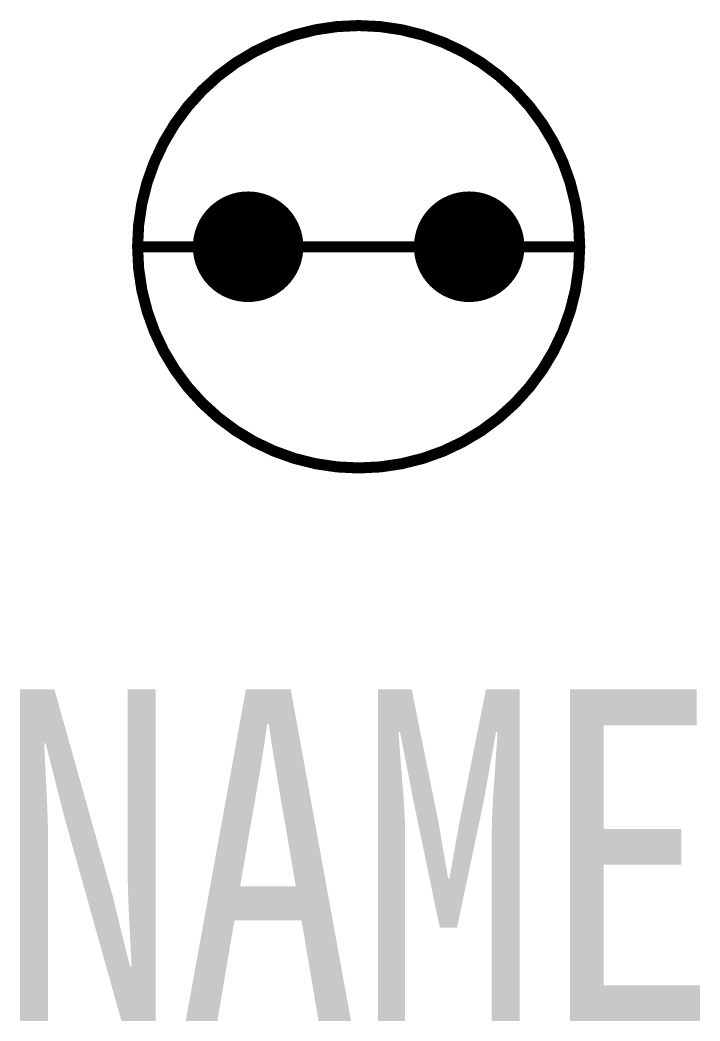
# Model space of a CAD drawing. Header units: inches. Extents: x -3.06 to 3.09, y -5 to 4.05.
import ezdxf
from ezdxf.enums import TextEntityAlignment as Align

# ---------------------------------------------------------------- set-up
doc = ezdxf.new("R2010")
doc.units = ezdxf.units.IN
doc.header["$MEASUREMENT"] = 0
doc.styles.add('HZ', font='', dxfattribs={"width": 0.8})
doc.styles.get('HZ').set_extended_font_data('SimSun')

msp = doc.modelspace()

# ---------------------------------------------------------------- linework, layer by layer
for points, const_width in [([(-1.9992, 2, 1), (2.0008, 2, 1)], 0.1), ([(-1.2492, 2, 1), (-0.7492, 2, 1)], 0.5), ([(0.7508, 2, 1), (1.2508, 2, 1)], 0.5)]:
    msp.add_lwpolyline(points, format="xyb", close=True, dxfattribs=dict(const_width=const_width))
at = {"color": 7, "const_width": 0.1}
msp.add_lwpolyline([(2.0008, 2), (-1.9992, 2)], dxfattribs=at)

# ---------------------------------------------------------------- texts
at = {"style": 'HZ', "width": 0.8}
msp.add_attdef('NAME', text='JZ000', height=3, dxfattribs=at).set_placement((0, -3.5), align=Align.MIDDLE_CENTER)

doc.saveas('drawing.dxf')
